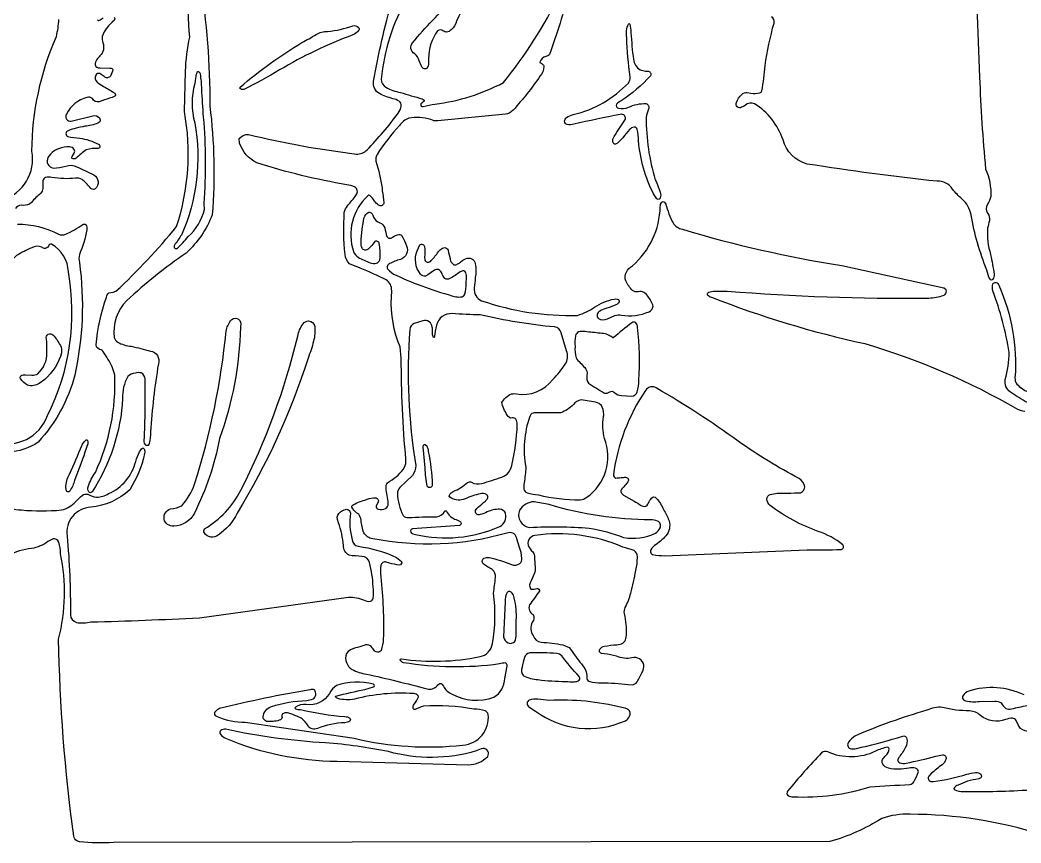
# Model space of a CAD drawing. Header units: metres. Extents: x 0.2 to 14.8, y 2.5 to 12.5.
# Drawn here: x 8.252 to 11.889, y 2.524 to 5.512 of the extents above; entities that cross this region are included whole.
import ezdxf

# ---------------------------------------------------------------- set-up
doc = ezdxf.new("R2010")
doc.units = ezdxf.units.M

msp = doc.modelspace()

# ---------------------------------------------------------------- linework, layer by layer
at = {"layer": 'Layer 1', "color": 0}
for points in [[(10.03596, 5.73774, 0.157), (9.83827, 5.50847), (9.83827, 5.50847, -0.1637), (9.81875, 5.4772, -0.1829), (9.80167, 5.4682, -0.1144), (9.78887, 5.47337, 0.3378), (9.76912, 5.47368, 0.1569), (9.73637, 5.37257, -0.0368), (9.73519, 5.34549), (9.73171, 5.33805, -0.4864), (9.71173, 5.34189, -0.0388), (9.70262, 5.36414, 0.1367), (9.68592, 5.38997, -0.498), (9.67902, 5.43041, -0.0418), (9.82835, 5.58582, 0.1673)], [(8.90533, 5.65576, -0.0424), (8.94144, 5.20032, -0.0515), (8.95014, 4.80543, -0.1155), (8.85546, 4.66599, 0.0355), (8.63942, 4.49355, 0.2343), (8.59425, 4.35939, 0.2107), (8.60658, 4.34226, 0.0916), (8.65585, 4.3273, -0.0141), (8.72548, 4.31001, -0.4716), (8.75439, 4.26349, 0.0248), (8.72625, 4.01643, -0.0464), (8.72162, 3.97457, -0.5407), (8.70867, 3.96764, -0.1853), (8.70335, 3.98495, 0.0149), (8.70625, 4.20899, 0.2629), (8.692, 4.23076, 0.1119), (8.67114, 4.23028, 0.1907), (8.64292, 4.21766, 0.1373), (8.62467, 4.13793, -0.1315), (8.51346, 3.79841, -0.5076), (8.50148, 3.79903, -0.2417), (8.49919, 3.81753, -0.0598), (8.52556, 3.86955, 0.1208), (8.59587, 4.22291, 0.0935), (8.57077, 4.28097, 0.036), (8.55283, 4.30987, 0.172), (8.54679, 4.31403, -0.3223), (8.52785, 4.33245, -0.0612), (8.56592, 4.50609, -0.2273), (8.57437, 4.52109), (8.59046, 4.52351), (8.60027, 4.52766, 0.0366), (8.82077, 4.76264, 0.1259), (8.84906, 5.17999), (8.85292, 5.32612, -0.0439), (8.86871, 5.45062, -0.0421), (8.86604, 5.63318, 0.2142)], [(11.72504, 5.65957), (11.73896, 5.30487, 0.0145), (11.76073, 4.97126, -0.1152), (11.77954, 4.87095, -0.0879), (11.76762, 4.84316, 0.2872), (11.76835, 4.80968, -0.209), (11.77454, 4.78297, -0.0232), (11.76767, 4.75778, 0.0918), (11.779, 4.66043, -0.0261), (11.79139, 4.58889, -0.1997), (11.78683, 4.57068, -0.5216), (11.77689, 4.5707, -0.0797), (11.7655, 4.6037, -0.0531), (11.70806, 4.80468, 0.1643), (11.67567, 4.86195, -0.0489), (11.64056, 4.89855, 0.2629), (11.58458, 4.92678, -0.0132), (11.11242, 4.98941, -0.2763), (11.02452, 5.07762, 0.1685), (10.92142, 5.20849, 0.3044), (10.88721, 5.20247, -0.0555), (10.87383, 5.19549, -0.3019), (10.85821, 5.19676, -0.2603), (10.8551, 5.21295, -0.1087), (10.87448, 5.24239, -0.1752), (10.89475, 5.24901), (10.90762, 5.24655, 0.0858), (10.94006, 5.24778, 0.2721), (10.9481, 5.25514, 0.0177), (10.95929, 5.34712, -0.0257), (10.99181, 5.5013, 0.3223), (10.98329, 5.5243, -0.2862)], [(10.24698, 5.61672, -0.0242), (10.17573, 5.38684, -0.1346), (10.16298, 5.37984, 0.2305), (10.14062, 5.35993, 0.307), (10.14112, 5.35826, 0.0488), (10.1496, 5.35268, -0.2743), (10.15554, 5.34366, -0.1593), (10.14121, 5.30789, -0.031), (10.04404, 5.18555, -0.1834), (10.01552, 5.17043), (9.76971, 5.14624, -0.1309), (9.74421, 5.15057, 0.122), (9.66435, 5.15584, 0.147), (9.63083, 5.12959, 0.0391), (9.54942, 5.02453, 0.1685), (9.54517, 4.99949, -0.0425), (9.56739, 4.90262, 0.0288), (9.57312, 4.85991), (9.57435, 4.84993, -0.2822), (9.56757, 4.83911, -0.2822), (9.55485, 4.84026, -0.1258), (9.54046, 4.85476, 0.0926), (9.5231, 4.87468, 0.3799), (9.51581, 4.87426, 0.2927), (9.46331, 4.67147, 0.1496), (9.48064, 4.65072, 0.0229), (9.52385, 4.63095, 0.1306), (9.54673, 4.6293, 0.2494), (9.55873, 4.64107, 0.078), (9.55998, 4.67618, 0.0626), (9.55742, 4.7002, 0.5619), (9.54131, 4.70743, -0.0306), (9.52575, 4.68914), (9.51719, 4.68034, -0.4772), (9.49487, 4.68395, -0.1244), (9.49112, 4.70705, -0.0367), (9.50271, 4.79499, -0.1682), (9.51662, 4.81382, -0.4517), (9.53344, 4.8038), (9.53687, 4.79639, 0.2205), (9.55912, 4.7757, -0.2386), (9.57708, 4.75741, 0.0138), (9.58487, 4.72564, 0.4765), (9.60519, 4.7237, -0.113), (9.62935, 4.73309, -0.2823), (9.63954, 4.72874, -0.0631), (9.65631, 4.69212, -0.444), (9.63417, 4.6432, 0.0358), (9.59396, 4.62753, 0.4171), (9.58756, 4.60837, 0.1322), (9.61831, 4.58559, 0.0458), (9.83552, 4.50749, 0.1051), (9.85831, 4.50762, 0.2596), (9.86877, 4.51757, 0.071), (9.87267, 4.55547, 0.0187), (9.87431, 4.58399), (9.87244, 4.59376, 0.3768), (9.86062, 4.6012), (9.85125, 4.5973, -0.0311), (9.81354, 4.57339, -0.2573), (9.79537, 4.5733, -0.0751), (9.78317, 4.59593, 0.4806), (9.75831, 4.60359), (9.73423, 4.58639), (9.72558, 4.58249, -0.2272), (9.70696, 4.58928, -0.2629), (9.69454, 4.67403), (9.70469, 4.69553, -0.2762), (9.71506, 4.6975, -0.2759), (9.72169, 4.6893, -0.052), (9.72198, 4.65097), (9.72339, 4.64099, 0.5649), (9.74285, 4.6358, 0.0433), (9.76885, 4.66624, -0.2321), (9.79594, 4.6857, -0.3042), (9.80708, 4.67707, -0.0254), (9.81494, 4.64307, 0.1772), (9.82579, 4.62541, 0.3008), (9.83862, 4.62434, 0.0456), (9.85202, 4.63334, -0.0638), (9.87119, 4.64526, -0.5087), (9.90602, 4.62768, -0.104), (9.90587, 4.57666, -0.0185), (9.90258, 4.53999, 0.3421), (9.92935, 4.49291, 0.0901), (10.27819, 4.43974, 0.0759), (10.33962, 4.46897, -0.0982), (10.41102, 4.49905, -0.0762), (10.42181, 4.49857, -0.2866), (10.42859, 4.49335, -0.2865), (10.42687, 4.48497), (10.42046, 4.47951, -0.0091), (10.38387, 4.4653, 0.0829), (10.35917, 4.45466, 0.5726), (10.35394, 4.42801, 0.2305), (10.38652, 4.42705), (10.41275, 4.43909, -0.1278), (10.43742, 4.44055, 0.1452), (10.53764, 4.45305, 0.3034), (10.55206, 4.47282, 0.1208), (10.54417, 4.49243, 0.0113), (10.53317, 4.50959, 0.3143), (10.4985, 4.52557, -0.2309), (10.47704, 4.53024, -0.0802), (10.45306, 4.56457, -0.3634), (10.47733, 4.61941, 0.2089), (10.57862, 4.83443, -0.1958), (10.58417, 4.85051, -0.4686), (10.59414, 4.85049), (10.59812, 4.84391, 0.0457), (10.62514, 4.77524, 0.1971), (10.65875, 4.75249, 0.0334), (11.23789, 4.62043), (11.60846, 4.53989), (11.61487, 4.5362, -0.5325), (11.60085, 4.50934, -0.0618), (11.54804, 4.50128, -0.0233), (10.82189, 4.52664, 0.0176), (10.77012, 4.52622, 0.131), (10.75094, 4.52007, 0.462), (10.75025, 4.51432, 0.1389), (10.76408, 4.50591, 0.0397), (11.32131, 4.33728, -0.0595), (11.87631, 4.09955, 0.0955), (11.90342, 4.09182, 0.4027)], [(9.65914, 5.59212, 0.1122), (9.56464, 5.29722, 0.2558), (9.58142, 5.26801, 0.0921), (9.63431, 5.24959, 0.0085), (9.71329, 5.22601, -0.1623), (9.72025, 5.22139, -0.3671), (9.72008, 5.21728, -0.0148), (9.70856, 5.20753, 0.3059), (9.70954, 5.20009, 0.3062), (9.71681, 5.1982, -0.0064), (9.75979, 5.20732, 0.0916), (10.00835, 5.28503, 0.0567), (10.21223, 5.6052, -0.1197)], [(8.18744, 3.76766, 0.2582), (8.25742, 3.73293, 0.0431), (8.40281, 3.73295, 0.1609), (8.45339, 3.76305, -0.0168), (8.47789, 3.78609, -0.2637), (8.49764, 3.78978, 0.0659), (8.52979, 3.77903, 0.1346), (8.57339, 3.79245, 0.238), (8.67206, 3.90953, -0.0135), (8.68637, 3.94445, -0.1271), (8.69629, 3.95709, -0.4368), (8.70169, 3.95618, -0.2016), (8.7045, 3.93787, -0.0834), (8.65054, 3.80603, -0.1604), (8.50889, 3.74272, 0.4473), (8.42292, 3.63822, -0.0243), (8.43481, 3.35222, 0.3049), (8.45685, 3.32441, 0.0977), (8.50948, 3.32653, 0.0075), (8.90337, 3.34159), (9.44562, 3.41622, -0.127), (9.50273, 3.40518, 0.1399), (9.52498, 3.40128, 0.2939), (9.53469, 3.41232, 0.0721), (9.53512, 3.45409, 0.0449), (9.52206, 3.54247, 0.3074), (9.49433, 3.56434, -0.019), (9.44775, 3.56826, -0.2959), (9.42764, 3.60401, 0.0509), (9.40946, 3.68668), (9.40525, 3.69868, -0.3292), (9.41606, 3.72574, -0.086), (9.43427, 3.73491, -0.4734), (9.45227, 3.72174, 0.1019), (9.45917, 3.6242, 0.3466), (9.48006, 3.60087, -0.0833), (9.62027, 3.55997), (9.63767, 3.54595, -0.2697), (9.63741, 3.53706, -0.2695), (9.62956, 3.53289, -0.0502), (9.59494, 3.53997), (9.58273, 3.54364, 0.4313), (9.56319, 3.53207, 0.0857), (9.56283, 3.49022, -0.0356), (9.57175, 3.26387, -0.0669), (9.56414, 3.22307, -0.5561), (9.53744, 3.22482, 0.056), (9.52458, 3.24003, 0.19), (9.50108, 3.24126, -0.0265), (9.47102, 3.23168, 0.1899), (9.43789, 3.21174, 0.3746), (9.45925, 3.15376, 0.0951), (9.51056, 3.13714, -0.0083), (9.73104, 3.08351, 0.2956), (9.76744, 3.09453, -0.0591), (9.77419, 3.10078, -0.4188), (9.78517, 3.10039), (9.79031, 3.09309, 0.198), (9.82029, 3.06566, 0.2198), (9.9741, 3.05262, 0.2448), (10.01364, 3.12089), (10.02244, 3.16607, 0.417), (10.0156, 3.17726, 0.0785), (9.99431, 3.17353, -0.0739), (9.64502, 3.17812, -0.2065), (9.63404, 3.18607, -0.4928), (9.63654, 3.19237, 0.0875), (9.92335, 3.2003, 0.3262), (9.96833, 3.2477, 0.079), (9.97271, 3.43064, -0.0164), (9.98017, 3.48749, 0.2495), (9.96794, 3.51632, -0.047), (9.93481, 3.53782, -0.462), (9.93737, 3.55782, -0.1536), (9.95729, 3.56014, -0.0371), (10.03804, 3.53464, 0.2474), (10.06775, 3.53862, 0.2099), (10.07577, 3.55655, 0.0877), (10.06535, 3.59993, -0.0244), (10.05639, 3.63312, 0.4294), (10.02146, 3.64889, -0.1182), (9.53337, 3.62834, -0.2204), (9.50083, 3.65037, -0.0481), (9.49102, 3.69557, 0.1397), (9.48258, 3.71739), (9.4746, 3.72284, -0.084), (9.45792, 3.74282, -0.3694), (9.45912, 3.74939, -0.0716), (9.50533, 3.76901, -0.0648), (9.53612, 3.77751), (9.54581, 3.77682, -0.3151), (9.554, 3.76578), (9.55192, 3.75934), (9.54612, 3.74818, 0.4569), (9.55319, 3.73637, 0.1773), (9.58004, 3.73803, 0.259), (9.58992, 3.75609, 0.0309), (9.586, 3.78518, -0.0076), (9.58177, 3.81345, -0.1903), (9.58727, 3.83168), (9.59564, 3.83803, 0.1203), (9.64923, 3.88791, 0.105), (9.65425, 3.91616, -0.0246), (9.63737, 4.2843), (9.63342, 4.32528), (9.62427, 4.34595, -0.102), (9.6026, 4.52874, 0.0797), (9.59779, 4.55241, 0.1498), (9.58185, 4.56839, 0.0336), (9.48746, 4.61078), (9.44894, 4.62747, -0.2102), (9.43329, 4.66093, -0.0434), (9.43025, 4.81382, -0.1271), (9.44152, 4.83712, 0.0226), (9.47377, 4.87707, 0.4447), (9.46781, 4.90668, 0.1049), (9.43987, 4.91376, -0.0338), (9.11179, 4.99353, -0.1959), (9.04969, 5.06514), (9.04833, 5.08191, -0.247), (9.08154, 5.09659, 0.028), (9.47412, 5.02553, 0.2114), (9.51275, 5.04045, 0.0343), (9.62614, 5.17443, 0.13), (9.63712, 5.20034, 0.2492), (9.6291, 5.21743, 0.1005), (9.60617, 5.22655, -0.0399), (9.55769, 5.24493, -0.3112), (9.53673, 5.29022, -0.0275), (9.60487, 5.58541, -0.3076)], [(8.18954, 4.85939, 0.3766), (8.29475, 5.03564, -0.1003), (8.38381, 5.45245, 0.0521), (8.39267, 5.51437, -0.3038)], [(8.59387, 5.52337, -0.3414), (8.59402, 5.51037, 0.1415), (8.55004, 5.45278, 0.1094), (8.55298, 5.42959, -0.2999), (8.54164, 5.38187, 0.0327), (8.53106, 5.36905, 0.1657), (8.52425, 5.34905, 0.3855), (8.54121, 5.33882), (8.57827, 5.3372, -0.1164), (8.58673, 5.33591, -0.3006), (8.58875, 5.33297, -0.1267), (8.58004, 5.30841, -0.4349), (8.55752, 5.30695, 0.0197), (8.54206, 5.31766, 0.4208), (8.52714, 5.31203, 0.3138), (8.53158, 5.28672, 0.0407), (8.55337, 5.27262, 0.0105), (8.58737, 5.25218), (8.59598, 5.24662, -0.497), (8.59617, 5.23549, -0.0869), (8.57727, 5.22807, 0.035), (8.53962, 5.21489, -0.3413), (8.515, 5.22751, 0.2252), (8.49506, 5.23124, 0.2112), (8.42064, 5.17103, 0.289), (8.42087, 5.1523, 0.2889), (8.43785, 5.14445), (8.51606, 5.16443, -0.2951), (8.54025, 5.15672, -0.3085), (8.54156, 5.14293), (8.53469, 5.13757, -0.0661), (8.48712, 5.12645, 0.0466), (8.42631, 5.11041, 0.3108), (8.41866, 5.09986, 0.3108), (8.42577, 5.08895, 0.0114), (8.46879, 5.08378, -0.0778), (8.53675, 5.06172, -0.3301), (8.54201, 5.05332, -0.33), (8.5355, 5.04584, 0.0797), (8.49196, 5.0413, 0.0228), (8.45546, 5.01026, -0.2311), (8.44104, 5.00945, -0.2801), (8.43956, 5.01184, -0.1356), (8.441, 5.01714), (8.44787, 5.02851), (8.45029, 5.03572, 0.2683), (8.44162, 5.04912, 0.196), (8.40252, 5.04801, 0.2078), (8.35331, 5.01328, 0.5083), (8.37217, 4.97447, 0.0752), (8.41821, 4.98182, -0.2083), (8.4586, 4.97909, -0.023), (8.51958, 4.94995, -0.5047), (8.52531, 4.89901, -0.3898), (8.50489, 4.90505, 0.0618), (8.47727, 4.93324, 0.1594), (8.45364, 4.93849, -0.0805), (8.36767, 4.94103, 0.1159), (8.34442, 4.93995, 0.2563), (8.33421, 4.92822), (8.33404, 4.90014, -0.1829), (8.32669, 4.88291, 0.0432), (8.29342, 4.85016), (8.28635, 4.8432, -0.1202), (8.256, 4.83976, 0.1799), (8.23487, 4.82803, 0.1126)], [(8.53283, 5.5125, 0.2831), (8.54017, 5.5118, 0.0543), (8.55352, 5.52001, -0.0632)], [(8.24277, 4.77118, -0.1219), (8.39169, 4.73495, 0.2018), (8.41779, 4.7343, 0.0366), (8.48035, 4.76916, -0.3662), (8.49119, 4.76889, -0.1668), (8.49471, 4.75045, -0.0545), (8.46754, 4.66089, 0.1256), (8.46748, 4.63164, -0.0891), (8.45046, 4.22276, -0.1244), (8.31731, 3.97905, -0.1387), (8.20846, 3.9427, 0.2901)], [(11.91264, 4.12299, -0.0265), (11.85106, 4.16122, -0.3112), (11.83242, 4.2068, 0.0644), (11.84673, 4.30497, 0.0496), (11.78735, 4.52855, -0.1264), (11.78658, 4.55382, -0.3152), (11.79927, 4.559, -0.3152), (11.80848, 4.54884, -0.1241), (11.86762, 4.21314, 0.1842), (11.87414, 4.19012, 0.0952), (11.9151, 4.16155, 0.2612)], [(11.96644, 2.55303, 0.0763), (11.48694, 2.62782, 0.0932), (11.38308, 2.61234, -0.0724), (11.19496, 2.52857), (8.59112, 2.52468, -0.0413), (8.46769, 2.52795), (8.4576, 2.53143, -0.2146), (8.44719, 2.54828, -0.0297), (8.39198, 3.26382, 0.1145), (8.399, 3.57407, 0.085), (8.39275, 3.61582, 0.3891), (8.372, 3.62828), (8.35314, 3.61791, -0.1044), (8.29379, 3.59274, 0.1015), (8.20819, 3.56668, 0.1974)], [(11.90071, 3.06105, 0.1913), (11.70006, 3.07487, 0.1481), (11.67869, 3.05872, 0.3822), (11.67998, 3.04395), (11.68833, 3.03968, 0.0824), (11.73821, 3.03762), (11.7945, 3.03822, -0.1526), (11.81754, 3.03199, 0.0686), (11.83421, 3.01201, 0.1689), (11.85492, 3.01024, -0.0201), (11.91129, 3.02251, -0.3563)], [(11.96125, 2.92845, -0.1963), (11.88746, 2.9393), (11.88014, 2.95016), (11.87152, 2.96864, 0.2797), (11.8586, 2.9767, 0.0772), (11.83321, 2.97172, -0.2744), (11.74217, 2.98693, 0.1534), (11.70325, 3.00337, -0.0669), (11.60398, 3.01595, 0.1384), (11.54769, 3.00551), (11.54769, 3.00551, 0.0326), (11.28573, 2.91182, 0.0882), (11.2626, 2.88951, 0.4915), (11.2681, 2.86634, 0.1445), (11.29131, 2.8667, 0.0201), (11.44021, 2.90582), (11.46323, 2.91224, -0.3554), (11.47387, 2.90528, -0.201), (11.46883, 2.86857, -0.0385), (11.44406, 2.8323), (11.44129, 2.82534, 0.324), (11.44898, 2.81501, 0.119), (11.47187, 2.81303, 0.0149), (11.58023, 2.8387), (11.60419, 2.84387, -0.551), (11.61664, 2.82712, -0.1472), (11.60242, 2.80732, 0.0138), (11.56312, 2.77534), (11.55492, 2.7662, 0.5678), (11.5616, 2.74724), (11.57179, 2.74647, 0.0416), (11.69244, 2.77297, -0.0454), (11.72456, 2.77889, -0.2088), (11.74396, 2.77284, -0.5656), (11.73587, 2.75649, 0.0124), (11.69444, 2.74797, -0.0124), (11.66062, 2.73395, 0.1134), (11.64614, 2.72303, 0.4706), (11.64708, 2.71782, 0.1332), (11.68004, 2.71089, 0.0219), (11.92414, 2.71666, 0.1802)]]:
    msp.add_lwpolyline(points, format="xyb", dxfattribs=at)
for points in [[(10.5601, 4.9322, -0.0573), (10.57946, 4.88066, -0.2188), (10.57629, 4.86291, -0.4213), (10.56579, 4.86291), (10.55408, 4.88068, -0.0933), (10.49925, 5.07334, 0.0702), (10.49435, 5.11487, 0.3037), (10.48383, 5.12372, 0.1782), (10.46639, 5.11432), (10.44792, 5.09243, -0.046), (10.42294, 5.06462), (10.41577, 5.06172, -0.4214), (10.40625, 5.06951, -0.1752), (10.41052, 5.08972, -0.0169), (10.45002, 5.14845, 0.3233), (10.44885, 5.16511, 0.3233), (10.43267, 5.16924, 0.0084), (10.26433, 5.13399, -0.1008), (10.24042, 5.13262, -0.2993), (10.23093, 5.14446, -0.2994), (10.23806, 5.15787, -0.1013), (10.26248, 5.16899, 0.1436), (10.46256, 5.28357, 0.1945), (10.46923, 5.30643, -0.0281), (10.4566, 5.44857, -0.1472), (10.46292, 5.49793, -0.289), (10.46523, 5.49939, -0.289), (10.46754, 5.49793, -0.0543), (10.47208, 5.46637, 0.0189), (10.48102, 5.36951, 0.2071), (10.50483, 5.33114), (10.51502, 5.3287, 0.0308), (10.5355, 5.32634, -0.5352), (10.54267, 5.31003, -0.065), (10.436, 5.2187, 0.0586), (10.41919, 5.20649, 0.5271), (10.42721, 5.19191, 0.1329), (10.46267, 5.19549, -0.1225), (10.52735, 5.20884, -0.4655), (10.53581, 5.18914, 0.0736), (10.52721, 5.15843, 0.0739), (10.5601, 4.9322)], [(9.06519, 5.26026, -0.2136), (9.05323, 5.26197, -0.4072), (9.0516, 5.26884, -0.0404), (9.27614, 5.43072, 0.0216), (9.32769, 5.4597, -0.1551), (9.36969, 5.47103, 0.0608), (9.46092, 5.49155, -0.2309), (9.48062, 5.48682, -0.3943), (9.48233, 5.47391, -0.1067), (9.46094, 5.45822, 0.0447), (9.19517, 5.33112, -0.0236), (9.06519, 5.26026)], [(8.83852, 4.73139, 0.0107), (8.81279, 4.69422, 0.34), (8.81351, 4.68458, 0.3403), (8.82302, 4.68278, 0.027), (8.86273, 4.72559, 0.1493), (8.92219, 4.82466), (8.92094, 4.84605, 0.0397), (8.91881, 5.15989, -0.0075), (8.91233, 5.26232, 0.0343), (8.90737, 5.31637, 0.2119), (8.9005, 5.32455, 0.3968), (8.89444, 5.3227, 0.0928), (8.88962, 5.30076), (8.8865, 5.28159, 0.137), (8.88679, 5.13882, -0.148), (8.83852, 4.73139)], [(8.35171, 4.07584, 0.1618), (8.42758, 4.59784, 0.2594), (8.3666, 4.69799, 0.4273), (8.35508, 4.69076, -0.4655), (8.33048, 4.68699, 0.2581), (8.2945, 4.6853, 0.0366), (8.23898, 4.6572, 0.0648), (8.20158, 4.61468, -0.1852), (8.18227, 4.60909, -0.0761), (8.13789, 4.62095, 0.4165), (8.08137, 4.60449, -0.0711), (7.8936, 4.30864, 0.0518), (7.87729, 4.27705, 0.3909), (7.89481, 4.23243, -0.0199), (7.98758, 4.18307, -0.1631), (8.13071, 4.00207, 0.3041), (8.1595, 3.9787, 0.3943), (8.35171, 4.07584)], [(9.92431, 4.44199, -0.0208), (9.82169, 4.44603, 0.3653), (9.76567, 4.40409, 0.0066), (9.75654, 4.35991, -0.3133), (9.75525, 4.35889, -0.3133), (9.75385, 4.35974, -0.0937), (9.75075, 4.37295), (9.75064, 4.38049, 0.0329), (9.74985, 4.39674, 0.4939), (9.71556, 4.41982), (9.6846, 4.41022, 0.2855), (9.66837, 4.38812, 0.0598), (9.69, 3.89441, -0.186), (9.6775, 3.85841), (9.63148, 3.81457, 0.1713), (9.62296, 3.79289, 0.0988), (9.64367, 3.71316, 0.2408), (9.66285, 3.70512, -0.0225), (9.7661, 3.70828, 0.2221), (9.79712, 3.72922, -0.2707), (9.79951, 3.73031, -0.2702), (9.80162, 3.72876, 0.1993), (9.8366, 3.69782), (9.84839, 3.69251, -0.3134), (9.85454, 3.68476, -0.3132), (9.84942, 3.67632), (9.67833, 3.66497), (9.67271, 3.66187, 0.4757), (9.67881, 3.64637, 0.0776), (9.68894, 3.64393, 0.1618), (9.99548, 3.67307, 0.353), (10.01644, 3.72022, 0.3273), (9.99462, 3.73551, 0.1153), (9.94981, 3.72587, -0.0314), (9.92344, 3.71593, -0.2755), (9.91064, 3.71871, -0.2756), (9.907, 3.7313, -0.1158), (9.91731, 3.74395, 0.0206), (9.94283, 3.76493, 0.0869), (9.95035, 3.77455, 0.4988), (9.94204, 3.79134, 0.1164), (9.91783, 3.79064, 0.0273), (9.86244, 3.77078, -0.2102), (9.81369, 3.77909, -0.3645), (9.81223, 3.78705, -0.141), (9.82571, 3.8002, 0.082), (9.87835, 3.8323, -0.2857), (9.89252, 3.83337, 0.19), (9.9301, 3.82909, 0.0142), (10.00275, 3.85237, 0.2702), (10.03892, 3.89462, 0.0496), (10.05869, 4.04299, 0.1583), (10.0535, 4.06243, 0.2867), (10.03975, 4.06714, -0.1445), (10.032, 4.06759), (10.02533, 4.0723, -0.0484), (10.01294, 4.0948, -0.068), (10.00344, 4.11862, -0.2118), (10.00492, 4.12703, -0.0551), (10.02177, 4.14514), (10.03158, 4.15255, -0.1272), (10.05589, 4.15474, 0.2819), (10.1876, 4.20659, 0.0492), (10.23335, 4.26222, 0.2155), (10.23814, 4.31084), (10.21837, 4.37678, 0.3001), (10.19442, 4.3977, -0.0364), (9.92431, 4.44199)], [(8.97646, 3.99226, -0.0706), (8.88523, 3.72109, -0.2743), (8.81079, 3.67449, -0.3973), (8.77552, 3.7, -0.3972), (8.79892, 3.7367, 0.1203), (8.83985, 3.74855, 0.1022), (8.88558, 3.82612, 0.0536), (9.0006, 4.38272, -0.1079), (9.01706, 4.42012, -0.3298), (9.03962, 4.42827, -0.3299), (9.054, 4.40905), (9.05296, 4.39691, -0.081), (8.97646, 3.99226)], [(8.92212, 3.66416, 0.1426), (9.05392, 3.80459, 0.0592), (9.26104, 4.36403, -0.1224), (9.28019, 4.40918, -0.2095), (9.29967, 4.41964, -0.3617), (9.32292, 4.39903, -0.0942), (9.31829, 4.34557, -0.0247), (9.29889, 4.2843, -0.0584), (9.04077, 3.72091, -0.1305), (8.97187, 3.64149, -0.4368), (8.92173, 3.64951, -0.3064), (8.92212, 3.66416)], [(10.26867, 4.32616, 0.0718), (10.27267, 4.28564, 0.0877), (10.28781, 4.26762, 0.0334), (10.30437, 4.25043, -0.2059), (10.31189, 4.22203, 0.1991), (10.31731, 4.1932, 0.0221), (10.37631, 4.15768, 0.2524), (10.39467, 4.16184, -0.3845), (10.41219, 4.15943, 0.1948), (10.43771, 4.1488), (10.47412, 4.14657, 0.3328), (10.49487, 4.1618, 0.0743), (10.50042, 4.20393, 0.0442), (10.49608, 4.39651, 0.1609), (10.48979, 4.41295, 0.349), (10.47564, 4.41282, 0.0146), (10.4085, 4.35901, -0.3185), (10.40667, 4.35872, -0.034), (10.393, 4.36659, 0.0856), (10.38342, 4.37089, 0.0376), (10.36, 4.37501, -0.0051), (10.30523, 4.38066, 0.1234), (10.28179, 4.37941, 0.2236), (10.27054, 4.36597, 0.0596), (10.26867, 4.32616)], [(8.40271, 4.30384, -0.1442), (8.34135, 4.20695), (8.32173, 4.19272, -0.231), (8.27879, 4.18655, -0.143), (8.253, 4.21024, -0.3902), (8.25475, 4.21964, -0.1905), (8.27173, 4.22428), (8.29485, 4.22272, 0.1971), (8.316, 4.22795, 0.221), (8.34964, 4.30422, 0.0217), (8.34771, 4.35497, -0.3437), (8.35425, 4.37101, -0.3437), (8.37139, 4.36859, -0.0699), (8.39835, 4.33007, -0.1375), (8.40271, 4.30384)], [(10.52529, 4.1673, 0.1164), (10.40835, 3.86114, 0.3707), (10.41756, 3.84893, 0.0312), (10.43637, 3.85043, -0.014), (10.45233, 3.85176, -0.2932), (10.46171, 3.84575, -0.2932), (10.46014, 3.83472, -0.0323), (10.44617, 3.81724), (10.43846, 3.81016, 0.3414), (10.43742, 3.79447), (10.44471, 3.78674), (10.4835, 3.76514, -0.014), (10.50917, 3.74918, 0.3681), (10.53108, 3.75037, 0.0309), (10.53833, 3.76401, -0.1274), (10.55096, 3.77962, -0.3326), (10.55937, 3.77957, -0.1), (10.58783, 3.73989, -0.0238), (10.60773, 3.70041, -0.2582), (10.60308, 3.6448, -0.0923), (10.56298, 3.60766, 0.1225), (10.54396, 3.58859, 0.4689), (10.552, 3.57062, 0.0449), (10.59377, 3.56672), (11.11187, 3.58826, 0.0187), (11.23592, 3.58945, 0.2708), (11.2438, 3.59637, 0.2711), (11.24164, 3.60666, 0.0864), (11.15235, 3.65524, -0.0771), (10.97731, 3.74924, -0.1942), (10.96619, 3.77255, -0.3323), (10.97823, 3.78855, -0.0996), (11.02842, 3.79359, -0.0072), (11.07844, 3.79493, 0.4535), (11.10362, 3.81666, 0.2111), (11.08344, 3.84726, -0.0342), (10.86148, 3.98289, 0.0249), (10.56389, 4.17597, 0.4267), (10.52529, 4.1673)], [(10.08971, 3.88864, -0.0344), (10.08337, 3.83201, 0.1023), (10.08317, 3.80789, 0.2366), (10.09419, 3.7952, 0.0577), (10.13592, 3.78776, 0.0578), (10.28723, 3.76937, 0.1354), (10.31135, 3.77893, 0.3459), (10.37581, 3.99309, -0.1073), (10.37235, 4.07064, 0.1597), (10.36725, 4.10684, 0.2147), (10.35056, 4.12232, 0.019), (10.32042, 4.1277, 0.0081), (10.29054, 4.13328, 0.1768), (10.26281, 4.11614, -0.1261), (10.21677, 4.08595, -0.0246), (10.17227, 4.0857), (10.12525, 4.08576, 0.1928), (10.10862, 4.08016), (10.10402, 4.07218, 0.1302), (10.08971, 3.88864)], [(8.45025, 3.84016, -0.0991), (8.43214, 3.80168, -0.2739), (8.42577, 3.7988, -0.2737), (8.42019, 3.80299, -0.1552), (8.42548, 3.85059, 0.0209), (8.47117, 3.95514, -0.1099), (8.4906, 3.98701, -0.4787), (8.49671, 3.98584, -0.1981), (8.49796, 3.9732), (8.48754, 3.94272, -0.006), (8.45025, 3.84016)], [(9.73179, 3.81901, -0.0445), (9.72431, 3.88541), (9.71681, 3.96184), (9.71842, 3.96834, -0.4927), (9.72587, 3.96982), (9.72958, 3.96543, -0.0792), (9.73537, 3.94562, -0.0421), (9.74996, 3.82372, -0.3346), (9.74266, 3.81451, -0.3347), (9.73179, 3.81901)], [(10.44527, 3.63301, 0.1636), (10.56089, 3.64928, 0.1601), (10.57752, 3.66791, 0.4388), (10.56835, 3.69264, 0.1017), (10.54373, 3.6972, -0.0741), (10.17485, 3.75272, -0.0133), (10.11979, 3.76303, 0.239), (10.06679, 3.73166, 0.4941), (10.10427, 3.6697, -0.0326), (10.32029, 3.66693, -0.0576), (10.44527, 3.63301)], [(10.44196, 3.59826, 0.1372), (10.12264, 3.64049, 0.5067), (10.10033, 3.59901), (10.10606, 3.59197, 0.0564), (10.11687, 3.57851, -0.1472), (10.12127, 3.5623, 0.008), (10.12346, 3.5262, -0.1161), (10.12019, 3.50118), (10.10892, 3.47539, 0.3003), (10.10723, 3.44591, 0.2183), (10.10973, 3.44495, 0.0277), (10.12964, 3.44728, -0.2841), (10.13758, 3.44562, -0.2846), (10.13967, 3.43776, 0.0084), (10.103, 3.38824, 0.3803), (10.11673, 3.3528, -0.2962), (10.11329, 3.32495, 0.2745), (10.11662, 3.27651, 0.2907), (10.14558, 3.2528, -0.0354), (10.22467, 3.24274), (10.24785, 3.23309), (10.25612, 3.22314, 0.0346), (10.29739, 3.16689, -0.1961), (10.31156, 3.12099, 0.2845), (10.32231, 3.11005, 0.0904), (10.36458, 3.10549, -0.0253), (10.46142, 3.09895), (10.47585, 3.09807, 0.2549), (10.49458, 3.10859, 0.0087), (10.5135, 3.14557, 0.1245), (10.51923, 3.16872, 0.4382), (10.47573, 3.19559, -0.1544), (10.41912, 3.20234, 0.0416), (10.37512, 3.21014), (10.36539, 3.21191, -0.5371), (10.35921, 3.22793, -0.1624), (10.37537, 3.23797, -0.0365), (10.42094, 3.24353, 0.127), (10.44279, 3.24922), (10.44948, 3.25587, 0.0725), (10.45554, 3.27709, 0.0744), (10.44821, 3.35637, -0.1541), (10.45121, 3.37899, 0.0655), (10.47142, 3.43087, 0.0164), (10.48977, 3.51289, 0.0539), (10.49537, 3.56314, 0.2703), (10.48302, 3.58553, 0.0215), (10.44196, 3.59826)], [(10.00892, 3.2718, 0.228), (10.02546, 3.25049, 0.4666), (10.05264, 3.26178), (10.05523, 3.27409, -0.0052), (10.05544, 3.34226, 0.077), (10.04546, 3.42318, 0.1812), (10.03189, 3.43666, 0.369), (10.022, 3.43374, 0.1327), (10.01433, 3.39924), (10.00892, 3.2718)], [(10.13392, 3.1167, 0.0262), (10.23425, 3.10991, 0.0204), (10.26592, 3.1092, 0.1693), (10.28377, 3.11447, 0.4078), (10.28319, 3.12845, -0.0301), (10.22085, 3.20262, 0.1802), (10.20275, 3.21195, 0.024), (10.10444, 3.21349, 0.3264), (10.08483, 3.19724, 0.0386), (10.07598, 3.16166, 0.3031), (10.08173, 3.13103, 0.1128), (10.13392, 3.1167)], [(9.07035, 2.96266), (9.46589, 2.90389, 0.0851), (9.86112, 2.8788, 0.4208), (9.95329, 2.99032, 0.2171), (9.9421, 3.00307, 0.0879), (9.90129, 3.00982, 0.055), (9.71769, 3.02053, 0.0133), (9.68764, 3.00824, -0.448), (9.68052, 3.01247, -0.2118), (9.68389, 3.02734, 0.0466), (9.69998, 3.05366, 0.333), (9.69908, 3.05839, 0.1306), (9.68233, 3.06614, 0.0794), (9.46729, 3.04593, -0.115), (9.40646, 3.04807, -0.1591), (9.39906, 3.05334, -0.4457), (9.39985, 3.05705, -0.0175), (9.50533, 3.08089), (9.53637, 3.09009, 0.2859), (9.53951, 3.09514, 0.2853), (9.53637, 3.10016, 0.1384), (9.40169, 3.09584, 0.1159), (9.37687, 3.06689, -0.3011), (9.29183, 3.02605, 0.1593), (9.25277, 3.0172, 0.57), (9.25283, 3.01089, 0.0869), (9.27054, 3.00814, 0.0335), (9.43246, 2.98232, -0.1698), (9.45012, 2.97705, -0.4976), (9.45012, 2.96647, -0.1605), (9.43246, 2.95991, 0.0922), (9.33262, 2.93939, -0.3742), (9.29867, 2.94837, 0.1028), (9.27333, 2.97691), (9.25756, 2.98364, 0.0481), (9.22829, 2.9952, 0.1949), (9.20873, 2.99428, 0.3246), (9.20364, 2.98249, -0.1581), (9.20304, 2.97578), (9.19875, 2.97089, -0.0877), (9.17698, 2.96591, -0.0456), (9.15387, 2.96416, -0.4303), (9.13544, 2.98166, -0.3091), (9.16521, 3.01864, -0.0768), (9.29354, 3.04084, 0.0688), (9.31654, 3.04689, 0.4349), (9.32189, 3.07914, 0.2233), (9.30608, 3.07974, 0.0194), (8.9771, 3.01189, 0.1374), (8.96069, 3.00005, 0.3737), (8.96098, 2.98645), (8.96858, 2.98228, 0.1015), (9.07035, 2.96266)], [(10.17525, 3.0408, -0.0194), (10.13373, 3.04599, 0.0972), (10.10237, 3.04264, 0.2685), (10.09441, 3.03094, 0.2683), (10.10058, 3.01822), (10.12475, 3.00234, 0.2704), (10.45175, 2.96766, 0.1279), (10.46714, 2.98401, 0.3821), (10.46189, 3.00776, 0.0949), (10.43894, 3.01522, 0.0758), (10.17525, 3.0408)], [(9.90981, 2.85757, -0.1385), (9.59089, 2.85512, 0.0334), (9.36208, 2.88687, -0.0385), (8.99956, 2.93641, 0.1735), (8.98112, 2.93257, 0.4149), (8.98014, 2.91891, 0.1297), (8.99842, 2.90366, 0.096), (9.40375, 2.82053), (9.88152, 2.80745, 0.2068), (9.95131, 2.83778, 0.2889), (9.9518, 2.85743, 0.2889), (9.93429, 2.86632, 0.0933), (9.90981, 2.85757)], [(11.34085, 2.72703, -0.0122), (11.48531, 2.73545, 0.228), (11.50035, 2.74589, 0.0419), (11.51704, 2.78259, 0.3129), (11.50635, 2.79493, 0.1204), (11.48219, 2.7952, -0.101), (11.40833, 2.79476, -0.1752), (11.38708, 2.81012, -0.2915), (11.38656, 2.82672, -0.0678), (11.39764, 2.8407, 0.2081), (11.40992, 2.86491, 0.4426), (11.40367, 2.87101, 0.0719), (11.3606, 2.85634, -0.2188), (11.18764, 2.85412, 0.2499), (11.16467, 2.85122, 0.0153), (11.04127, 2.71207, 0.3719), (11.04252, 2.69578, 0.1495), (11.06183, 2.69107, 0.0862), (11.34085, 2.72703)]]:
    msp.add_lwpolyline(points, format="xyb", close=True, dxfattribs=at)

doc.saveas('drawing.dxf')
